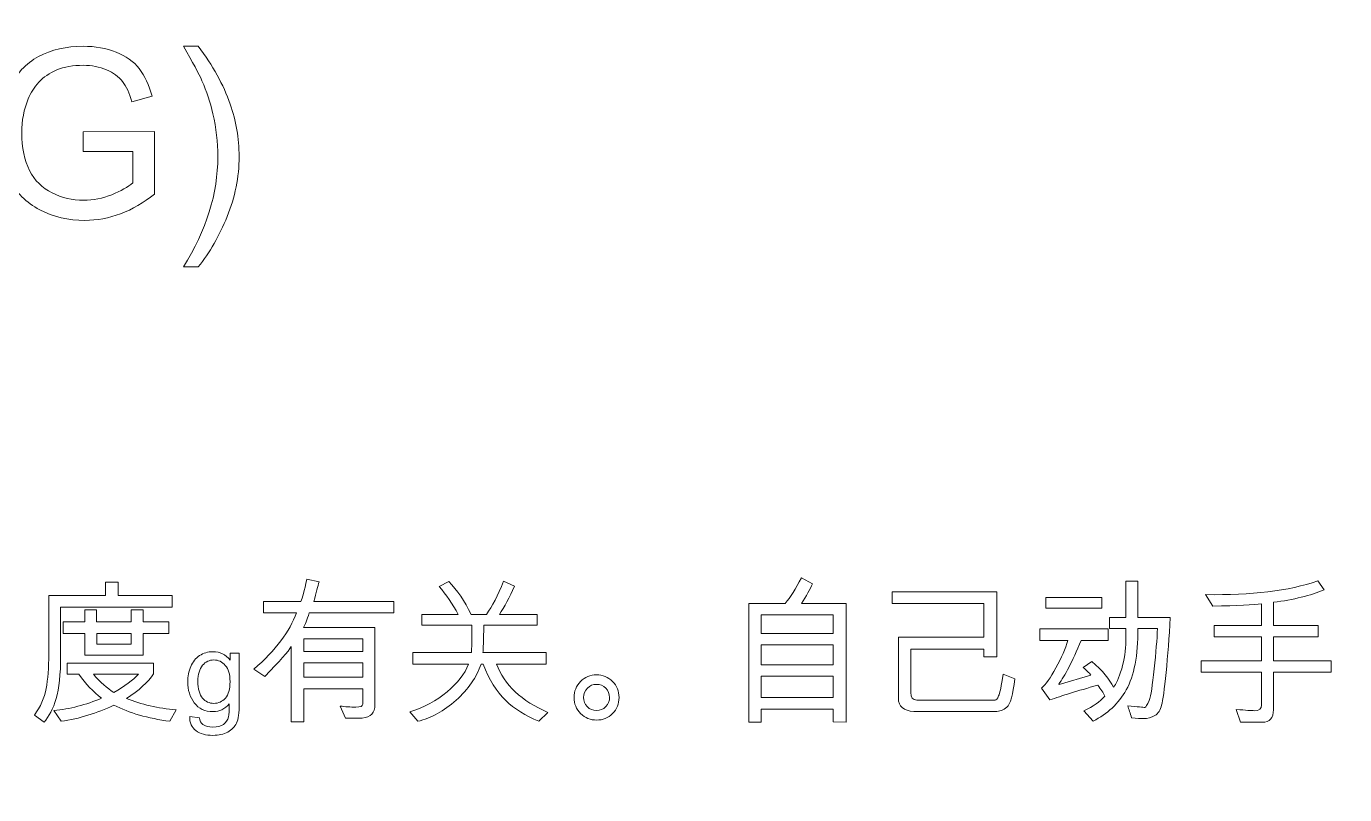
# Model space of a CAD drawing. Header units: millimetres. Extents: x -536 to 886, y 98 to 503.
# Drawn here: x 154.8 to 201.5, y 342.45 to 369.67 of the extents above; entities that cross this region are included whole.
import ezdxf

# ---------------------------------------------------------------- set-up
doc = ezdxf.new("R2010")
doc.units = ezdxf.units.MM
doc.header["$MEASUREMENT"] = 0
doc.layers.add('layer 1', color=7, linetype='Continuous')

msp = doc.modelspace()

# ---------------------------------------------------------------- linework, layer by layer
at = {"layer": 'layer 1', "lineweight": 9}
msp.add_open_spline([(-26.36, 241.324), (-26.36, 241.324), (313.64, 241.324), (313.64, 241.324), (313.64, 241.324), (318.948, 241.327), (324.037, 243.439), (327.788, 247.195), (327.788, 247.195), (331.538, 250.95), (333.644, 256.016), (333.64, 261.324), (333.64, 261.324), (333.64, 261.324), (333.64, 431.324), (333.64, 431.324), (333.64, 431.324), (333.637, 436.632), (331.525, 441.721), (327.77, 445.471), (327.77, 445.471), (324.014, 449.222), (318.948, 451.327), (313.64, 451.324), (313.64, 451.324), (313.64, 451.324), (-26.36, 451.324), (-26.36, 451.324), (-26.36, 451.324), (-31.667, 451.321), (-36.756, 449.209), (-40.507, 445.453), (-40.507, 445.453), (-44.258, 441.698), (-46.363, 436.632), (-46.36, 431.324), (-46.36, 431.324), (-46.36, 431.324), (-46.36, 261.324), (-46.36, 261.324), (-46.36, 261.324), (-46.356, 256.016), (-44.245, 250.927), (-40.489, 247.177), (-40.489, 247.177), (-36.734, 243.426), (-31.667, 241.321), (-26.36, 241.324)], degree=3, knots=[0, 0, 0, 0, 0.083333, 0.083333, 0.083333, 0.083333, 0.166667, 0.166667, 0.166667, 0.166667, 0.25, 0.25, 0.25, 0.25, 0.333333, 0.333333, 0.333333, 0.333333, 0.416667, 0.416667, 0.416667, 0.416667, 0.5, 0.5, 0.5, 0.5, 0.583333, 0.583333, 0.583333, 0.583333, 0.666667, 0.666667, 0.666667, 0.666667, 0.75, 0.75, 0.75, 0.75, 0.833333, 0.833333, 0.833333, 0.833333, 0.916667, 0.916667, 0.916667, 0.916667, 1, 1, 1, 1], dxfattribs=at)
at = {"layer": 'layer 1', "color": 22, "lineweight": 9}
for points, knots in [([(156.819, 365.236), (156.819, 365.236), (156.819, 365.935), (156.819, 365.935), (156.819, 365.935), (156.819, 365.935), (159.345, 365.939), (159.345, 365.939), (159.345, 365.939), (159.345, 365.939), (159.345, 363.726), (159.345, 363.726), (159.345, 363.726), (158.958, 363.416), (158.558, 363.185), (158.145, 363.028), (158.145, 363.028), (157.733, 362.872), (157.309, 362.794), (156.876, 362.794), (156.876, 362.794), (156.29, 362.794), (155.756, 362.919), (155.279, 363.171), (155.279, 363.171), (154.799, 363.421), (154.438, 363.785), (154.194, 364.258), (154.194, 364.258), (153.95, 364.733), (153.827, 365.264), (153.827, 365.85), (153.827, 365.85), (153.827, 366.43), (153.95, 366.972), (154.192, 367.475), (154.192, 367.475), (154.434, 367.979), (154.784, 368.353), (155.24, 368.597), (155.24, 368.597), (155.695, 368.84), (156.22, 368.962), (156.815, 368.962), (156.815, 368.962), (157.245, 368.962), (157.636, 368.893), (157.984, 368.753), (157.984, 368.753), (158.333, 368.614), (158.606, 368.419), (158.804, 368.169), (158.804, 368.169), (159.002, 367.919), (159.152, 367.594), (159.256, 367.193), (159.256, 367.193), (159.256, 367.193), (158.544, 366.997), (158.544, 366.997), (158.544, 366.997), (158.454, 367.301), (158.343, 367.54), (158.211, 367.714), (158.211, 367.714), (158.077, 367.887), (157.887, 368.026), (157.64, 368.13), (157.64, 368.13), (157.394, 368.235), (157.119, 368.287), (156.819, 368.287), (156.819, 368.287), (156.458, 368.287), (156.145, 368.232), (155.883, 368.122), (155.883, 368.122), (155.619, 368.012), (155.408, 367.868), (155.245, 367.689), (155.245, 367.689), (155.084, 367.51), (154.959, 367.314), (154.869, 367.099), (154.869, 367.099), (154.718, 366.73), (154.641, 366.33), (154.641, 365.899), (154.641, 365.899), (154.641, 365.366), (154.733, 364.922), (154.916, 364.564), (154.916, 364.564), (155.1, 364.205), (155.366, 363.94), (155.716, 363.767), (155.716, 363.767), (156.066, 363.593), (156.437, 363.505), (156.83, 363.505), (156.83, 363.505), (157.173, 363.505), (157.506, 363.572), (157.831, 363.704), (157.831, 363.704), (158.158, 363.835), (158.404, 363.975), (158.572, 364.125), (158.572, 364.125), (158.572, 364.125), (158.572, 365.236), (158.572, 365.236), (158.572, 365.236), (158.572, 365.236), (156.819, 365.236), (156.819, 365.236)], [0, 0, 0, 0, 0.034483, 0.034483, 0.034483, 0.034483, 0.068966, 0.068966, 0.068966, 0.068966, 0.103448, 0.103448, 0.103448, 0.103448, 0.137931, 0.137931, 0.137931, 0.137931, 0.172414, 0.172414, 0.172414, 0.172414, 0.206897, 0.206897, 0.206897, 0.206897, 0.241379, 0.241379, 0.241379, 0.241379, 0.275862, 0.275862, 0.275862, 0.275862, 0.310345, 0.310345, 0.310345, 0.310345, 0.344828, 0.344828, 0.344828, 0.344828, 0.37931, 0.37931, 0.37931, 0.37931, 0.413793, 0.413793, 0.413793, 0.413793, 0.448276, 0.448276, 0.448276, 0.448276, 0.482759, 0.482759, 0.482759, 0.482759, 0.517241, 0.517241, 0.517241, 0.517241, 0.551724, 0.551724, 0.551724, 0.551724, 0.586207, 0.586207, 0.586207, 0.586207, 0.62069, 0.62069, 0.62069, 0.62069, 0.655172, 0.655172, 0.655172, 0.655172, 0.689655, 0.689655, 0.689655, 0.689655, 0.724138, 0.724138, 0.724138, 0.724138, 0.758621, 0.758621, 0.758621, 0.758621, 0.793103, 0.793103, 0.793103, 0.793103, 0.827586, 0.827586, 0.827586, 0.827586, 0.862069, 0.862069, 0.862069, 0.862069, 0.896552, 0.896552, 0.896552, 0.896552, 0.931034, 0.931034, 0.931034, 0.931034, 0.965517, 0.965517, 0.965517, 0.965517, 1, 1, 1, 1]), ([(160.895, 361.142), (160.895, 361.142), (160.37, 361.142), (160.37, 361.142), (160.37, 361.142), (161.181, 362.444), (161.587, 363.747), (161.587, 365.053), (161.587, 365.053), (161.587, 365.562), (161.529, 366.068), (161.412, 366.571), (161.412, 366.571), (161.32, 366.976), (161.191, 367.368), (161.026, 367.741), (161.026, 367.741), (160.92, 367.986), (160.702, 368.393), (160.37, 368.962), (160.37, 368.962), (160.37, 368.962), (160.895, 368.962), (160.895, 368.962), (160.895, 368.962), (161.405, 368.282), (161.783, 367.599), (162.027, 366.912), (162.027, 366.912), (162.236, 366.321), (162.34, 365.703), (162.34, 365.057), (162.34, 365.057), (162.34, 364.324), (162.199, 363.616), (161.919, 362.932), (161.919, 362.932), (161.638, 362.248), (161.297, 361.651), (160.895, 361.142)], [0, 0, 0, 0, 0.1, 0.1, 0.1, 0.1, 0.2, 0.2, 0.2, 0.2, 0.3, 0.3, 0.3, 0.3, 0.4, 0.4, 0.4, 0.4, 0.5, 0.5, 0.5, 0.5, 0.6, 0.6, 0.6, 0.6, 0.7, 0.7, 0.7, 0.7, 0.8, 0.8, 0.8, 0.8, 0.9, 0.9, 0.9, 0.9, 1, 1, 1, 1]), ([(159.968, 349.095), (159.968, 349.095), (156.018, 349.095), (156.018, 349.095), (156.018, 349.095), (156.018, 349.095), (156.018, 347.367), (156.018, 347.367), (156.018, 347.367), (156.018, 346.711), (155.965, 346.204), (155.859, 345.848), (155.859, 345.848), (155.754, 345.491), (155.61, 345.214), (155.43, 345.013), (155.43, 345.013), (155.43, 345.013), (155.09, 345.262), (155.09, 345.262), (155.09, 345.262), (155.308, 345.565), (155.446, 345.88), (155.507, 346.206), (155.507, 346.206), (155.568, 346.531), (155.597, 346.94), (155.597, 347.43), (155.597, 347.43), (155.597, 347.43), (155.597, 349.502), (155.597, 349.502), (155.597, 349.502), (155.597, 349.502), (157.613, 349.502), (157.613, 349.502), (157.613, 349.502), (157.613, 349.502), (157.613, 349.979), (157.613, 349.979), (157.613, 349.979), (157.613, 349.979), (158.053, 349.979), (158.053, 349.979), (158.053, 349.979), (158.053, 349.979), (158.053, 349.502), (158.053, 349.502), (158.053, 349.502), (158.053, 349.502), (159.968, 349.502), (159.968, 349.502), (159.968, 349.502), (159.968, 349.502), (159.968, 349.095), (159.968, 349.095)], [0, 0, 0, 0, 0.071429, 0.071429, 0.071429, 0.071429, 0.142857, 0.142857, 0.142857, 0.142857, 0.214286, 0.214286, 0.214286, 0.214286, 0.285714, 0.285714, 0.285714, 0.285714, 0.357143, 0.357143, 0.357143, 0.357143, 0.428571, 0.428571, 0.428571, 0.428571, 0.5, 0.5, 0.5, 0.5, 0.571429, 0.571429, 0.571429, 0.571429, 0.642857, 0.642857, 0.642857, 0.642857, 0.714286, 0.714286, 0.714286, 0.714286, 0.785714, 0.785714, 0.785714, 0.785714, 0.857143, 0.857143, 0.857143, 0.857143, 0.928571, 0.928571, 0.928571, 0.928571, 1, 1, 1, 1]), ([(167.816, 348.889), (167.816, 348.889), (164.827, 348.889), (164.827, 348.889), (164.827, 348.889), (164.744, 348.64), (164.677, 348.467), (164.626, 348.374), (164.626, 348.374), (164.626, 348.374), (167.144, 348.374), (167.144, 348.374), (167.144, 348.374), (167.144, 348.374), (167.144, 345.533), (167.144, 345.533), (167.144, 345.533), (167.121, 345.282), (166.929, 345.156), (166.566, 345.156), (166.566, 345.156), (166.566, 345.156), (166.115, 345.156), (166.115, 345.156), (166.115, 345.156), (166.115, 345.156), (165.922, 345.585), (165.922, 345.585), (165.922, 345.585), (166.093, 345.562), (166.277, 345.55), (166.476, 345.55), (166.476, 345.55), (166.639, 345.55), (166.72, 345.583), (166.72, 345.65), (166.72, 345.65), (166.72, 345.65), (166.72, 346.201), (166.72, 346.201), (166.72, 346.201), (166.72, 346.201), (164.631, 346.201), (164.631, 346.201), (164.631, 346.201), (164.631, 346.201), (164.631, 345.029), (164.631, 345.029), (164.631, 345.029), (164.631, 345.029), (164.189, 345.029), (164.189, 345.029), (164.189, 345.029), (164.189, 345.029), (164.189, 347.695), (164.189, 347.695), (164.189, 347.695), (164.092, 347.529), (163.78, 347.176), (163.256, 346.635), (163.256, 346.635), (163.256, 346.635), (162.866, 346.89), (162.866, 346.89), (162.866, 346.89), (163.636, 347.57), (164.138, 348.236), (164.371, 348.889), (164.371, 348.889), (164.371, 348.889), (163.205, 348.889), (163.205, 348.889), (163.205, 348.889), (163.205, 348.889), (163.205, 349.296), (163.205, 349.296), (163.205, 349.296), (163.205, 349.296), (164.528, 349.296), (164.528, 349.296), (164.528, 349.296), (164.577, 349.412), (164.648, 349.673), (164.743, 350.079), (164.743, 350.079), (164.743, 350.079), (165.171, 349.985), (165.171, 349.985), (165.171, 349.985), (165.137, 349.839), (165.075, 349.609), (164.987, 349.296), (164.987, 349.296), (164.987, 349.296), (167.816, 349.296), (167.816, 349.296), (167.816, 349.296), (167.816, 349.296), (167.816, 348.889), (167.816, 348.889)], [0, 0, 0, 0, 0.04, 0.04, 0.04, 0.04, 0.08, 0.08, 0.08, 0.08, 0.12, 0.12, 0.12, 0.12, 0.16, 0.16, 0.16, 0.16, 0.2, 0.2, 0.2, 0.2, 0.24, 0.24, 0.24, 0.24, 0.28, 0.28, 0.28, 0.28, 0.32, 0.32, 0.32, 0.32, 0.36, 0.36, 0.36, 0.36, 0.4, 0.4, 0.4, 0.4, 0.44, 0.44, 0.44, 0.44, 0.48, 0.48, 0.48, 0.48, 0.52, 0.52, 0.52, 0.52, 0.56, 0.56, 0.56, 0.56, 0.6, 0.6, 0.6, 0.6, 0.64, 0.64, 0.64, 0.64, 0.68, 0.68, 0.68, 0.68, 0.72, 0.72, 0.72, 0.72, 0.76, 0.76, 0.76, 0.76, 0.8, 0.8, 0.8, 0.8, 0.84, 0.84, 0.84, 0.84, 0.88, 0.88, 0.88, 0.88, 0.92, 0.92, 0.92, 0.92, 0.96, 0.96, 0.96, 0.96, 1, 1, 1, 1]), ([(173.277, 345.357), (173.277, 345.357), (172.959, 345.045), (172.959, 345.045), (172.959, 345.045), (172.482, 345.239), (172.087, 345.487), (171.775, 345.79), (171.775, 345.79), (171.463, 346.092), (171.2, 346.521), (170.987, 347.074), (170.987, 347.074), (170.987, 347.074), (170.911, 347.074), (170.911, 347.074), (170.911, 347.074), (170.752, 346.607), (170.458, 346.181), (170.028, 345.795), (170.028, 345.795), (169.599, 345.409), (169.146, 345.159), (168.671, 345.045), (168.671, 345.045), (168.671, 345.045), (168.383, 345.378), (168.383, 345.378), (168.383, 345.378), (168.891, 345.543), (169.332, 345.779), (169.706, 346.087), (169.706, 346.087), (170.079, 346.394), (170.333, 346.723), (170.467, 347.074), (170.467, 347.074), (170.467, 347.074), (168.489, 347.074), (168.489, 347.074), (168.489, 347.074), (168.489, 347.074), (168.489, 347.478), (168.489, 347.478), (168.489, 347.478), (168.489, 347.478), (170.567, 347.478), (170.567, 347.478), (170.567, 347.478), (170.582, 347.607), (170.588, 347.93), (170.588, 348.45), (170.588, 348.45), (170.588, 348.45), (168.811, 348.45), (168.811, 348.45), (168.811, 348.45), (168.811, 348.45), (168.811, 348.835), (168.811, 348.835), (168.811, 348.835), (168.811, 348.835), (170.1, 348.835), (170.1, 348.835), (170.1, 348.835), (169.905, 349.207), (169.679, 349.537), (169.422, 349.822), (169.422, 349.822), (169.422, 349.822), (169.767, 349.996), (169.767, 349.996), (169.767, 349.996), (170.069, 349.693), (170.332, 349.306), (170.556, 348.835), (170.556, 348.835), (170.556, 348.835), (171.104, 348.835), (171.104, 348.835), (171.104, 348.835), (171.305, 349.113), (171.506, 349.504), (171.706, 350.006), (171.706, 350.006), (171.706, 350.006), (172.094, 349.833), (172.094, 349.833), (172.094, 349.833), (171.915, 349.431), (171.737, 349.099), (171.56, 348.835), (171.56, 348.835), (171.56, 348.835), (172.895, 348.835), (172.895, 348.835), (172.895, 348.835), (172.895, 348.835), (172.895, 348.45), (172.895, 348.45), (172.895, 348.45), (172.895, 348.45), (171.011, 348.45), (171.011, 348.45), (171.011, 348.45), (171.001, 347.911), (170.989, 347.587), (170.976, 347.478), (170.976, 347.478), (170.976, 347.478), (173.222, 347.478), (173.222, 347.478), (173.222, 347.478), (173.222, 347.478), (173.222, 347.074), (173.222, 347.074), (173.222, 347.074), (173.222, 347.074), (171.454, 347.074), (171.454, 347.074), (171.454, 347.074), (171.738, 346.338), (172.346, 345.765), (173.277, 345.357)], [0, 0, 0, 0, 0.032258, 0.032258, 0.032258, 0.032258, 0.064516, 0.064516, 0.064516, 0.064516, 0.096774, 0.096774, 0.096774, 0.096774, 0.129032, 0.129032, 0.129032, 0.129032, 0.16129, 0.16129, 0.16129, 0.16129, 0.193548, 0.193548, 0.193548, 0.193548, 0.225806, 0.225806, 0.225806, 0.225806, 0.258065, 0.258065, 0.258065, 0.258065, 0.290323, 0.290323, 0.290323, 0.290323, 0.322581, 0.322581, 0.322581, 0.322581, 0.354839, 0.354839, 0.354839, 0.354839, 0.387097, 0.387097, 0.387097, 0.387097, 0.419355, 0.419355, 0.419355, 0.419355, 0.451613, 0.451613, 0.451613, 0.451613, 0.483871, 0.483871, 0.483871, 0.483871, 0.516129, 0.516129, 0.516129, 0.516129, 0.548387, 0.548387, 0.548387, 0.548387, 0.580645, 0.580645, 0.580645, 0.580645, 0.612903, 0.612903, 0.612903, 0.612903, 0.645161, 0.645161, 0.645161, 0.645161, 0.677419, 0.677419, 0.677419, 0.677419, 0.709677, 0.709677, 0.709677, 0.709677, 0.741935, 0.741935, 0.741935, 0.741935, 0.774194, 0.774194, 0.774194, 0.774194, 0.806452, 0.806452, 0.806452, 0.806452, 0.83871, 0.83871, 0.83871, 0.83871, 0.870968, 0.870968, 0.870968, 0.870968, 0.903226, 0.903226, 0.903226, 0.903226, 0.935484, 0.935484, 0.935484, 0.935484, 0.967742, 0.967742, 0.967742, 0.967742, 1, 1, 1, 1]), ([(183.843, 345.018), (183.843, 345.018), (183.382, 345.029), (183.382, 345.029), (183.382, 345.029), (183.382, 345.029), (183.382, 345.474), (183.382, 345.474), (183.382, 345.474), (183.382, 345.474), (180.838, 345.474), (180.838, 345.474), (180.838, 345.474), (180.838, 345.474), (180.838, 345.018), (180.838, 345.018), (180.838, 345.018), (180.838, 345.018), (180.4, 345.018), (180.4, 345.018), (180.4, 345.018), (180.4, 345.018), (180.4, 349.223), (180.4, 349.223), (180.4, 349.223), (180.4, 349.223), (181.684, 349.223), (181.684, 349.223), (181.684, 349.223), (181.866, 349.44), (182.057, 349.742), (182.256, 350.129), (182.256, 350.129), (182.256, 350.129), (182.65, 349.918), (182.65, 349.918), (182.65, 349.918), (182.566, 349.715), (182.435, 349.483), (182.256, 349.223), (182.256, 349.223), (182.256, 349.223), (183.843, 349.223), (183.843, 349.223), (183.843, 349.223), (183.843, 349.223), (183.843, 345.018), (183.843, 345.018)], [0, 0, 0, 0, 0.083333, 0.083333, 0.083333, 0.083333, 0.166667, 0.166667, 0.166667, 0.166667, 0.25, 0.25, 0.25, 0.25, 0.333333, 0.333333, 0.333333, 0.333333, 0.416667, 0.416667, 0.416667, 0.416667, 0.5, 0.5, 0.5, 0.5, 0.583333, 0.583333, 0.583333, 0.583333, 0.666667, 0.666667, 0.666667, 0.666667, 0.75, 0.75, 0.75, 0.75, 0.833333, 0.833333, 0.833333, 0.833333, 0.916667, 0.916667, 0.916667, 0.916667, 1, 1, 1, 1]), ([(195.323, 348.718), (195.285, 348.022), (195.236, 347.374), (195.176, 346.775), (195.176, 346.775), (195.115, 346.175), (195.063, 345.79), (195.019, 345.617), (195.019, 345.617), (194.976, 345.446), (194.895, 345.323), (194.777, 345.25), (194.777, 345.25), (194.658, 345.177), (194.526, 345.14), (194.38, 345.14), (194.38, 345.14), (194.278, 345.14), (194.135, 345.149), (193.951, 345.167), (193.951, 345.167), (193.904, 345.33), (193.859, 345.473), (193.817, 345.596), (193.817, 345.596), (194.168, 345.558), (194.371, 345.539), (194.426, 345.539), (194.426, 345.539), (194.46, 345.539), (194.508, 345.621), (194.572, 345.786), (194.572, 345.786), (194.635, 345.95), (194.696, 346.322), (194.755, 346.901), (194.755, 346.901), (194.814, 347.479), (194.853, 347.956), (194.873, 348.333), (194.873, 348.333), (194.873, 348.333), (194.179, 348.333), (194.179, 348.333), (194.179, 348.333), (194.182, 347.377), (194.044, 346.653), (193.765, 346.162), (193.765, 346.162), (193.485, 345.67), (193.093, 345.302), (192.589, 345.056), (192.589, 345.056), (192.589, 345.056), (192.266, 345.411), (192.266, 345.411), (192.266, 345.411), (192.59, 345.57), (192.837, 345.747), (193.006, 345.94), (193.006, 345.94), (192.951, 346.065), (192.867, 346.192), (192.754, 346.323), (192.754, 346.323), (192.036, 346.124), (191.47, 345.95), (191.056, 345.802), (191.056, 345.802), (191.056, 345.802), (190.766, 346.222), (190.766, 346.222), (190.766, 346.222), (190.911, 346.345), (191.08, 346.585), (191.275, 346.94), (191.275, 346.94), (191.469, 347.295), (191.61, 347.619), (191.699, 347.913), (191.699, 347.913), (191.699, 347.913), (190.701, 347.913), (190.701, 347.913), (190.701, 347.913), (190.701, 347.913), (190.701, 348.317), (190.701, 348.317), (190.701, 348.317), (190.701, 348.317), (193.123, 348.317), (193.123, 348.317), (193.123, 348.317), (193.123, 348.317), (193.123, 347.913), (193.123, 347.913), (193.123, 347.913), (193.123, 347.913), (192.166, 347.913), (192.166, 347.913), (192.166, 347.913), (191.853, 347.154), (191.588, 346.64), (191.371, 346.366), (191.371, 346.366), (191.371, 346.366), (191.384, 346.355), (191.384, 346.355), (191.384, 346.355), (191.384, 346.355), (192.516, 346.678), (192.516, 346.678), (192.516, 346.678), (192.489, 346.72), (192.396, 346.81), (192.239, 346.95), (192.239, 346.95), (192.239, 346.95), (192.545, 347.166), (192.545, 347.166), (192.545, 347.166), (192.923, 346.836), (193.179, 346.531), (193.31, 346.255), (193.31, 346.255), (193.408, 346.36), (193.505, 346.576), (193.603, 346.902), (193.603, 346.902), (193.701, 347.228), (193.75, 347.56), (193.75, 347.896), (193.75, 347.896), (193.75, 347.896), (193.75, 348.333), (193.75, 348.333), (193.75, 348.333), (193.75, 348.333), (193.167, 348.333), (193.167, 348.333), (193.167, 348.333), (193.167, 348.333), (193.167, 348.718), (193.167, 348.718), (193.167, 348.718), (193.167, 348.718), (193.75, 348.718), (193.75, 348.718), (193.75, 348.718), (193.75, 348.718), (193.75, 350.006), (193.75, 350.006), (193.75, 350.006), (193.75, 350.006), (194.173, 350.012), (194.173, 350.012), (194.173, 350.012), (194.173, 350.012), (194.173, 348.718), (194.173, 348.718), (194.173, 348.718), (194.173, 348.718), (195.323, 348.718), (195.323, 348.718)], [0, 0, 0, 0, 0.02439, 0.02439, 0.02439, 0.02439, 0.04878, 0.04878, 0.04878, 0.04878, 0.073171, 0.073171, 0.073171, 0.073171, 0.097561, 0.097561, 0.097561, 0.097561, 0.121951, 0.121951, 0.121951, 0.121951, 0.146341, 0.146341, 0.146341, 0.146341, 0.170732, 0.170732, 0.170732, 0.170732, 0.195122, 0.195122, 0.195122, 0.195122, 0.219512, 0.219512, 0.219512, 0.219512, 0.243902, 0.243902, 0.243902, 0.243902, 0.268293, 0.268293, 0.268293, 0.268293, 0.292683, 0.292683, 0.292683, 0.292683, 0.317073, 0.317073, 0.317073, 0.317073, 0.341463, 0.341463, 0.341463, 0.341463, 0.365854, 0.365854, 0.365854, 0.365854, 0.390244, 0.390244, 0.390244, 0.390244, 0.414634, 0.414634, 0.414634, 0.414634, 0.439024, 0.439024, 0.439024, 0.439024, 0.463415, 0.463415, 0.463415, 0.463415, 0.487805, 0.487805, 0.487805, 0.487805, 0.512195, 0.512195, 0.512195, 0.512195, 0.536585, 0.536585, 0.536585, 0.536585, 0.560976, 0.560976, 0.560976, 0.560976, 0.585366, 0.585366, 0.585366, 0.585366, 0.609756, 0.609756, 0.609756, 0.609756, 0.634146, 0.634146, 0.634146, 0.634146, 0.658537, 0.658537, 0.658537, 0.658537, 0.682927, 0.682927, 0.682927, 0.682927, 0.707317, 0.707317, 0.707317, 0.707317, 0.731707, 0.731707, 0.731707, 0.731707, 0.756098, 0.756098, 0.756098, 0.756098, 0.780488, 0.780488, 0.780488, 0.780488, 0.804878, 0.804878, 0.804878, 0.804878, 0.829268, 0.829268, 0.829268, 0.829268, 0.853659, 0.853659, 0.853659, 0.853659, 0.878049, 0.878049, 0.878049, 0.878049, 0.902439, 0.902439, 0.902439, 0.902439, 0.926829, 0.926829, 0.926829, 0.926829, 0.95122, 0.95122, 0.95122, 0.95122, 0.97561, 0.97561, 0.97561, 0.97561, 1, 1, 1, 1]), ([(201.023, 346.784), (201.023, 346.784), (198.978, 346.784), (198.978, 346.784), (198.978, 346.784), (198.978, 346.784), (198.978, 345.457), (198.978, 345.457), (198.978, 345.457), (198.978, 345.161), (198.846, 345.013), (198.584, 345.013), (198.584, 345.013), (198.584, 345.013), (197.817, 345.013), (197.817, 345.013), (197.817, 345.013), (197.817, 345.013), (197.662, 345.468), (197.662, 345.468), (197.662, 345.468), (198.004, 345.438), (198.214, 345.422), (198.293, 345.422), (198.293, 345.422), (198.469, 345.422), (198.556, 345.487), (198.556, 345.617), (198.556, 345.617), (198.556, 345.617), (198.556, 346.784), (198.556, 346.784), (198.556, 346.784), (198.556, 346.784), (196.422, 346.784), (196.422, 346.784), (196.422, 346.784), (196.422, 346.784), (196.422, 347.191), (196.422, 347.191), (196.422, 347.191), (196.422, 347.191), (198.556, 347.191), (198.556, 347.191), (198.556, 347.191), (198.556, 347.191), (198.556, 348.034), (198.556, 348.034), (198.556, 348.034), (198.556, 348.034), (196.883, 348.034), (196.883, 348.034), (196.883, 348.034), (196.883, 348.034), (196.883, 348.439), (196.883, 348.439), (196.883, 348.439), (196.883, 348.439), (198.556, 348.439), (198.556, 348.439), (198.556, 348.439), (198.556, 348.439), (198.556, 349.212), (198.556, 349.212), (198.556, 349.212), (198.279, 349.176), (197.703, 349.146), (196.829, 349.122), (196.829, 349.122), (196.829, 349.122), (196.577, 349.535), (196.577, 349.535), (196.577, 349.535), (198.199, 349.505), (199.521, 349.667), (200.545, 350.017), (200.545, 350.017), (200.545, 350.017), (200.779, 349.7), (200.779, 349.7), (200.779, 349.7), (200.291, 349.503), (199.69, 349.356), (198.978, 349.261), (198.978, 349.261), (198.978, 349.261), (198.978, 348.439), (198.978, 348.439), (198.978, 348.439), (198.978, 348.439), (200.567, 348.439), (200.567, 348.439), (200.567, 348.439), (200.567, 348.439), (200.567, 348.034), (200.567, 348.034), (200.567, 348.034), (200.567, 348.034), (198.978, 348.034), (198.978, 348.034), (198.978, 348.034), (198.978, 348.034), (198.978, 347.191), (198.978, 347.191), (198.978, 347.191), (198.978, 347.191), (201.023, 347.191), (201.023, 347.191), (201.023, 347.191), (201.023, 347.191), (201.023, 346.784), (201.023, 346.784)], [0, 0, 0, 0, 0.035714, 0.035714, 0.035714, 0.035714, 0.071429, 0.071429, 0.071429, 0.071429, 0.107143, 0.107143, 0.107143, 0.107143, 0.142857, 0.142857, 0.142857, 0.142857, 0.178571, 0.178571, 0.178571, 0.178571, 0.214286, 0.214286, 0.214286, 0.214286, 0.25, 0.25, 0.25, 0.25, 0.285714, 0.285714, 0.285714, 0.285714, 0.321429, 0.321429, 0.321429, 0.321429, 0.357143, 0.357143, 0.357143, 0.357143, 0.392857, 0.392857, 0.392857, 0.392857, 0.428571, 0.428571, 0.428571, 0.428571, 0.464286, 0.464286, 0.464286, 0.464286, 0.5, 0.5, 0.5, 0.5, 0.535714, 0.535714, 0.535714, 0.535714, 0.571429, 0.571429, 0.571429, 0.571429, 0.607143, 0.607143, 0.607143, 0.607143, 0.642857, 0.642857, 0.642857, 0.642857, 0.678571, 0.678571, 0.678571, 0.678571, 0.714286, 0.714286, 0.714286, 0.714286, 0.75, 0.75, 0.75, 0.75, 0.785714, 0.785714, 0.785714, 0.785714, 0.821429, 0.821429, 0.821429, 0.821429, 0.857143, 0.857143, 0.857143, 0.857143, 0.892857, 0.892857, 0.892857, 0.892857, 0.928571, 0.928571, 0.928571, 0.928571, 0.964286, 0.964286, 0.964286, 0.964286, 1, 1, 1, 1]), ([(189.822, 346.556), (189.75, 345.99), (189.654, 345.654), (189.537, 345.548), (189.537, 345.548), (189.419, 345.442), (189.279, 345.39), (189.116, 345.39), (189.116, 345.39), (189.116, 345.39), (186.238, 345.39), (186.238, 345.39), (186.238, 345.39), (185.875, 345.428), (185.693, 345.581), (185.693, 345.851), (185.693, 345.851), (185.693, 345.851), (185.693, 348.024), (185.693, 348.024), (185.693, 348.024), (185.693, 348.024), (188.723, 348.024), (188.723, 348.024), (188.723, 348.024), (188.723, 348.024), (188.723, 349.223), (188.723, 349.223), (188.723, 349.223), (188.723, 349.223), (185.471, 349.223), (185.471, 349.223), (185.471, 349.223), (185.471, 349.223), (185.471, 349.63), (185.471, 349.63), (185.471, 349.63), (185.471, 349.63), (189.184, 349.63), (189.184, 349.63), (189.184, 349.63), (189.184, 349.63), (189.184, 347.329), (189.184, 347.329), (189.184, 347.329), (189.184, 347.329), (188.723, 347.329), (188.723, 347.329), (188.723, 347.329), (188.723, 347.329), (188.723, 347.601), (188.723, 347.601), (188.723, 347.601), (188.723, 347.601), (186.132, 347.601), (186.132, 347.601), (186.132, 347.601), (186.132, 347.601), (186.132, 346.063), (186.132, 346.063), (186.132, 346.063), (186.132, 345.885), (186.205, 345.796), (186.35, 345.796), (186.35, 345.796), (186.35, 345.796), (189.116, 345.796), (189.116, 345.796), (189.116, 345.796), (189.158, 345.796), (189.201, 345.846), (189.245, 345.944), (189.245, 345.944), (189.29, 346.043), (189.342, 346.3), (189.404, 346.716), (189.404, 346.716), (189.404, 346.716), (189.822, 346.556), (189.822, 346.556)], [0, 0, 0, 0, 0.05, 0.05, 0.05, 0.05, 0.1, 0.1, 0.1, 0.1, 0.15, 0.15, 0.15, 0.15, 0.2, 0.2, 0.2, 0.2, 0.25, 0.25, 0.25, 0.25, 0.3, 0.3, 0.3, 0.3, 0.35, 0.35, 0.35, 0.35, 0.4, 0.4, 0.4, 0.4, 0.45, 0.45, 0.45, 0.45, 0.5, 0.5, 0.5, 0.5, 0.55, 0.55, 0.55, 0.55, 0.6, 0.6, 0.6, 0.6, 0.65, 0.65, 0.65, 0.65, 0.7, 0.7, 0.7, 0.7, 0.75, 0.75, 0.75, 0.75, 0.8, 0.8, 0.8, 0.8, 0.85, 0.85, 0.85, 0.85, 0.9, 0.9, 0.9, 0.9, 0.95, 0.95, 0.95, 0.95, 1, 1, 1, 1]), ([(192.895, 349.052), (192.895, 349.052), (190.917, 349.052), (190.917, 349.052), (190.917, 349.052), (190.917, 349.052), (190.917, 349.434), (190.917, 349.434), (190.917, 349.434), (190.917, 349.434), (192.895, 349.434), (192.895, 349.434), (192.895, 349.434), (192.895, 349.434), (192.895, 349.052), (192.895, 349.052)], [0, 0, 0, 0, 0.25, 0.25, 0.25, 0.25, 0.5, 0.5, 0.5, 0.5, 0.75, 0.75, 0.75, 0.75, 1, 1, 1, 1]), ([(159.851, 348.162), (159.851, 348.162), (158.94, 348.162), (158.94, 348.162), (158.94, 348.162), (158.94, 348.162), (158.94, 347.389), (158.94, 347.389), (158.94, 347.389), (158.94, 347.389), (156.875, 347.389), (156.875, 347.389), (156.875, 347.389), (156.875, 347.389), (156.875, 348.162), (156.875, 348.162), (156.875, 348.162), (156.875, 348.162), (156.113, 348.162), (156.113, 348.162), (156.113, 348.162), (156.113, 348.162), (156.113, 348.567), (156.113, 348.567), (156.113, 348.567), (156.113, 348.567), (156.875, 348.567), (156.875, 348.567), (156.875, 348.567), (156.875, 348.567), (156.875, 348.99), (156.875, 348.99), (156.875, 348.99), (156.875, 348.99), (157.29, 348.99), (157.29, 348.99), (157.29, 348.99), (157.29, 348.99), (157.29, 348.567), (157.29, 348.567), (157.29, 348.567), (157.29, 348.567), (158.52, 348.567), (158.52, 348.567), (158.52, 348.567), (158.52, 348.567), (158.52, 348.99), (158.52, 348.99), (158.52, 348.99), (158.52, 348.99), (158.94, 348.99), (158.94, 348.99), (158.94, 348.99), (158.94, 348.99), (158.94, 348.567), (158.94, 348.567), (158.94, 348.567), (158.94, 348.567), (159.851, 348.567), (159.851, 348.567), (159.851, 348.567), (159.851, 348.567), (159.851, 348.162), (159.851, 348.162)], [0, 0, 0, 0, 0.0625, 0.0625, 0.0625, 0.0625, 0.125, 0.125, 0.125, 0.125, 0.1875, 0.1875, 0.1875, 0.1875, 0.25, 0.25, 0.25, 0.25, 0.3125, 0.3125, 0.3125, 0.3125, 0.375, 0.375, 0.375, 0.375, 0.4375, 0.4375, 0.4375, 0.4375, 0.5, 0.5, 0.5, 0.5, 0.5625, 0.5625, 0.5625, 0.5625, 0.625, 0.625, 0.625, 0.625, 0.6875, 0.6875, 0.6875, 0.6875, 0.75, 0.75, 0.75, 0.75, 0.8125, 0.8125, 0.8125, 0.8125, 0.875, 0.875, 0.875, 0.875, 0.9375, 0.9375, 0.9375, 0.9375, 1, 1, 1, 1]), ([(183.382, 348.156), (183.382, 348.156), (183.382, 348.818), (183.382, 348.818), (183.382, 348.818), (183.382, 348.818), (180.838, 348.818), (180.838, 348.818), (180.838, 348.818), (180.838, 348.818), (180.838, 348.156), (180.838, 348.156), (180.838, 348.156), (180.838, 348.156), (183.382, 348.156), (183.382, 348.156)], [0, 0, 0, 0, 0.25, 0.25, 0.25, 0.25, 0.5, 0.5, 0.5, 0.5, 0.75, 0.75, 0.75, 0.75, 1, 1, 1, 1]), ([(158.52, 347.774), (158.52, 347.774), (158.52, 348.162), (158.52, 348.162), (158.52, 348.162), (158.52, 348.162), (157.296, 348.162), (157.296, 348.162), (157.296, 348.162), (157.296, 348.162), (157.296, 347.774), (157.296, 347.774), (157.296, 347.774), (157.296, 347.774), (158.52, 347.774), (158.52, 347.774)], [0, 0, 0, 0, 0.25, 0.25, 0.25, 0.25, 0.5, 0.5, 0.5, 0.5, 0.75, 0.75, 0.75, 0.75, 1, 1, 1, 1]), ([(166.72, 347.517), (166.72, 347.517), (166.72, 347.966), (166.72, 347.966), (166.72, 347.966), (166.72, 347.966), (164.631, 347.966), (164.631, 347.966), (164.631, 347.966), (164.631, 347.966), (164.631, 347.517), (164.631, 347.517), (164.631, 347.517), (164.631, 347.517), (166.72, 347.517), (166.72, 347.517)], [0, 0, 0, 0, 0.25, 0.25, 0.25, 0.25, 0.5, 0.5, 0.5, 0.5, 0.75, 0.75, 0.75, 0.75, 1, 1, 1, 1]), ([(160.59, 345.218), (160.59, 345.218), (160.932, 345.167), (160.932, 345.167), (160.932, 345.167), (160.946, 345.062), (160.986, 344.985), (161.051, 344.936), (161.051, 344.936), (161.138, 344.872), (161.258, 344.839), (161.408, 344.839), (161.408, 344.839), (161.572, 344.839), (161.697, 344.872), (161.786, 344.936), (161.786, 344.936), (161.874, 345.002), (161.934, 345.093), (161.965, 345.21), (161.965, 345.21), (161.984, 345.282), (161.992, 345.432), (161.99, 345.661), (161.99, 345.661), (161.837, 345.48), (161.646, 345.39), (161.416, 345.39), (161.416, 345.39), (161.131, 345.39), (160.91, 345.492), (160.754, 345.698), (160.754, 345.698), (160.598, 345.904), (160.52, 346.151), (160.52, 346.438), (160.52, 346.438), (160.52, 346.636), (160.556, 346.819), (160.627, 346.986), (160.627, 346.986), (160.699, 347.154), (160.803, 347.283), (160.939, 347.374), (160.939, 347.374), (161.075, 347.465), (161.235, 347.511), (161.418, 347.511), (161.418, 347.511), (161.663, 347.511), (161.865, 347.412), (162.024, 347.214), (162.024, 347.214), (162.024, 347.214), (162.024, 347.464), (162.024, 347.464), (162.024, 347.464), (162.024, 347.464), (162.348, 347.464), (162.348, 347.464), (162.348, 347.464), (162.348, 347.464), (162.348, 345.671), (162.348, 345.671), (162.348, 345.671), (162.348, 345.348), (162.315, 345.119), (162.25, 344.984), (162.25, 344.984), (162.184, 344.85), (162.08, 344.743), (161.937, 344.665), (161.937, 344.665), (161.794, 344.587), (161.619, 344.548), (161.41, 344.548), (161.41, 344.548), (161.163, 344.548), (160.963, 344.604), (160.811, 344.715), (160.811, 344.715), (160.658, 344.826), (160.585, 344.994), (160.59, 345.218)], [0, 0, 0, 0, 0.047619, 0.047619, 0.047619, 0.047619, 0.095238, 0.095238, 0.095238, 0.095238, 0.142857, 0.142857, 0.142857, 0.142857, 0.190476, 0.190476, 0.190476, 0.190476, 0.238095, 0.238095, 0.238095, 0.238095, 0.285714, 0.285714, 0.285714, 0.285714, 0.333333, 0.333333, 0.333333, 0.333333, 0.380952, 0.380952, 0.380952, 0.380952, 0.428571, 0.428571, 0.428571, 0.428571, 0.47619, 0.47619, 0.47619, 0.47619, 0.52381, 0.52381, 0.52381, 0.52381, 0.571429, 0.571429, 0.571429, 0.571429, 0.619048, 0.619048, 0.619048, 0.619048, 0.666667, 0.666667, 0.666667, 0.666667, 0.714286, 0.714286, 0.714286, 0.714286, 0.761905, 0.761905, 0.761905, 0.761905, 0.809524, 0.809524, 0.809524, 0.809524, 0.857143, 0.857143, 0.857143, 0.857143, 0.904762, 0.904762, 0.904762, 0.904762, 0.952381, 0.952381, 0.952381, 0.952381, 1, 1, 1, 1]), ([(183.382, 347.044), (183.382, 347.044), (183.382, 347.75), (183.382, 347.75), (183.382, 347.75), (183.382, 347.75), (180.838, 347.75), (180.838, 347.75), (180.838, 347.75), (180.838, 347.75), (180.838, 347.044), (180.838, 347.044), (180.838, 347.044), (180.838, 347.044), (183.382, 347.044), (183.382, 347.044)], [0, 0, 0, 0, 0.25, 0.25, 0.25, 0.25, 0.5, 0.5, 0.5, 0.5, 0.75, 0.75, 0.75, 0.75, 1, 1, 1, 1]), ([(160.114, 345.452), (160.114, 345.452), (159.886, 345.045), (159.886, 345.045), (159.886, 345.045), (159.114, 345.15), (158.452, 345.341), (157.901, 345.617), (157.901, 345.617), (157.3, 345.33), (156.68, 345.139), (156.04, 345.045), (156.04, 345.045), (156.04, 345.045), (155.78, 345.428), (155.78, 345.428), (155.78, 345.428), (156.353, 345.48), (156.916, 345.627), (157.47, 345.867), (157.47, 345.867), (157.166, 346.09), (156.899, 346.373), (156.669, 346.716), (156.669, 346.716), (156.669, 346.716), (156.245, 346.716), (156.245, 346.716), (156.245, 346.716), (156.245, 346.716), (156.245, 347.102), (156.245, 347.102), (156.245, 347.102), (156.245, 347.102), (159.314, 347.102), (159.314, 347.102), (159.314, 347.102), (159.314, 347.102), (159.314, 346.729), (159.314, 346.729), (159.314, 346.729), (159.117, 346.429), (158.794, 346.139), (158.346, 345.856), (158.346, 345.856), (158.877, 345.64), (159.467, 345.506), (160.114, 345.452)], [0, 0, 0, 0, 0.083333, 0.083333, 0.083333, 0.083333, 0.166667, 0.166667, 0.166667, 0.166667, 0.25, 0.25, 0.25, 0.25, 0.333333, 0.333333, 0.333333, 0.333333, 0.416667, 0.416667, 0.416667, 0.416667, 0.5, 0.5, 0.5, 0.5, 0.583333, 0.583333, 0.583333, 0.583333, 0.666667, 0.666667, 0.666667, 0.666667, 0.75, 0.75, 0.75, 0.75, 0.833333, 0.833333, 0.833333, 0.833333, 0.916667, 0.916667, 0.916667, 0.916667, 1, 1, 1, 1]), ([(160.881, 346.464), (160.881, 346.192), (160.935, 345.993), (161.044, 345.868), (161.044, 345.868), (161.152, 345.743), (161.287, 345.681), (161.45, 345.681), (161.45, 345.681), (161.611, 345.681), (161.746, 345.743), (161.856, 345.867), (161.856, 345.867), (161.965, 345.992), (162.02, 346.186), (162.02, 346.452), (162.02, 346.452), (162.02, 346.706), (161.964, 346.898), (161.851, 347.026), (161.851, 347.026), (161.738, 347.155), (161.602, 347.22), (161.444, 347.22), (161.444, 347.22), (161.288, 347.22), (161.155, 347.156), (161.045, 347.029), (161.045, 347.029), (160.936, 346.902), (160.881, 346.714), (160.881, 346.464)], [0, 0, 0, 0, 0.125, 0.125, 0.125, 0.125, 0.25, 0.25, 0.25, 0.25, 0.375, 0.375, 0.375, 0.375, 0.5, 0.5, 0.5, 0.5, 0.625, 0.625, 0.625, 0.625, 0.75, 0.75, 0.75, 0.75, 0.875, 0.875, 0.875, 0.875, 1, 1, 1, 1]), ([(166.72, 346.607), (166.72, 346.607), (166.72, 347.112), (166.72, 347.112), (166.72, 347.112), (166.72, 347.112), (164.631, 347.112), (164.631, 347.112), (164.631, 347.112), (164.631, 347.112), (164.631, 346.607), (164.631, 346.607), (164.631, 346.607), (164.631, 346.607), (166.72, 346.607), (166.72, 346.607)], [0, 0, 0, 0, 0.25, 0.25, 0.25, 0.25, 0.5, 0.5, 0.5, 0.5, 0.75, 0.75, 0.75, 0.75, 1, 1, 1, 1]), ([(158.78, 346.716), (158.78, 346.716), (157.179, 346.716), (157.179, 346.716), (157.179, 346.716), (157.425, 346.432), (157.666, 346.216), (157.901, 346.067), (157.901, 346.067), (158.285, 346.287), (158.577, 346.503), (158.78, 346.716)], [0, 0, 0, 0, 0.333333, 0.333333, 0.333333, 0.333333, 0.666667, 0.666667, 0.666667, 0.666667, 1, 1, 1, 1]), ([(174.999, 346.694), (175.22, 346.694), (175.409, 346.616), (175.565, 346.458), (175.565, 346.458), (175.722, 346.301), (175.799, 346.111), (175.799, 345.889), (175.799, 345.889), (175.799, 345.668), (175.722, 345.479), (175.566, 345.323), (175.566, 345.323), (175.411, 345.166), (175.223, 345.089), (175.005, 345.089), (175.005, 345.089), (174.785, 345.089), (174.596, 345.166), (174.439, 345.323), (174.439, 345.323), (174.283, 345.479), (174.205, 345.668), (174.205, 345.889), (174.205, 345.889), (174.205, 346.111), (174.283, 346.301), (174.438, 346.458), (174.438, 346.458), (174.594, 346.616), (174.781, 346.694), (174.999, 346.694)], [0, 0, 0, 0, 0.125, 0.125, 0.125, 0.125, 0.25, 0.25, 0.25, 0.25, 0.375, 0.375, 0.375, 0.375, 0.5, 0.5, 0.5, 0.5, 0.625, 0.625, 0.625, 0.625, 0.75, 0.75, 0.75, 0.75, 0.875, 0.875, 0.875, 0.875, 1, 1, 1, 1]), ([(183.382, 345.894), (183.382, 345.894), (183.382, 346.641), (183.382, 346.641), (183.382, 346.641), (183.382, 346.641), (180.838, 346.641), (180.838, 346.641), (180.838, 346.641), (180.838, 346.641), (180.838, 345.894), (180.838, 345.894), (180.838, 345.894), (180.838, 345.894), (183.382, 345.894), (183.382, 345.894)], [0, 0, 0, 0, 0.25, 0.25, 0.25, 0.25, 0.5, 0.5, 0.5, 0.5, 0.75, 0.75, 0.75, 0.75, 1, 1, 1, 1]), ([(175.002, 345.428), (175.131, 345.428), (175.239, 345.473), (175.329, 345.565), (175.329, 345.565), (175.419, 345.656), (175.463, 345.765), (175.463, 345.894), (175.463, 345.894), (175.463, 346.023), (175.418, 346.131), (175.328, 346.221), (175.328, 346.221), (175.237, 346.311), (175.129, 346.355), (175.002, 346.355), (175.002, 346.355), (174.875, 346.355), (174.767, 346.311), (174.676, 346.221), (174.676, 346.221), (174.586, 346.131), (174.541, 346.023), (174.541, 345.894), (174.541, 345.894), (174.541, 345.765), (174.585, 345.656), (174.675, 345.565), (174.675, 345.565), (174.765, 345.473), (174.873, 345.428), (175.002, 345.428)], [0, 0, 0, 0, 0.125, 0.125, 0.125, 0.125, 0.25, 0.25, 0.25, 0.25, 0.375, 0.375, 0.375, 0.375, 0.5, 0.5, 0.5, 0.5, 0.625, 0.625, 0.625, 0.625, 0.75, 0.75, 0.75, 0.75, 0.875, 0.875, 0.875, 0.875, 1, 1, 1, 1])]:
    msp.add_open_spline(points, degree=3, knots=knots, dxfattribs=at)

doc.saveas('drawing.dxf')
